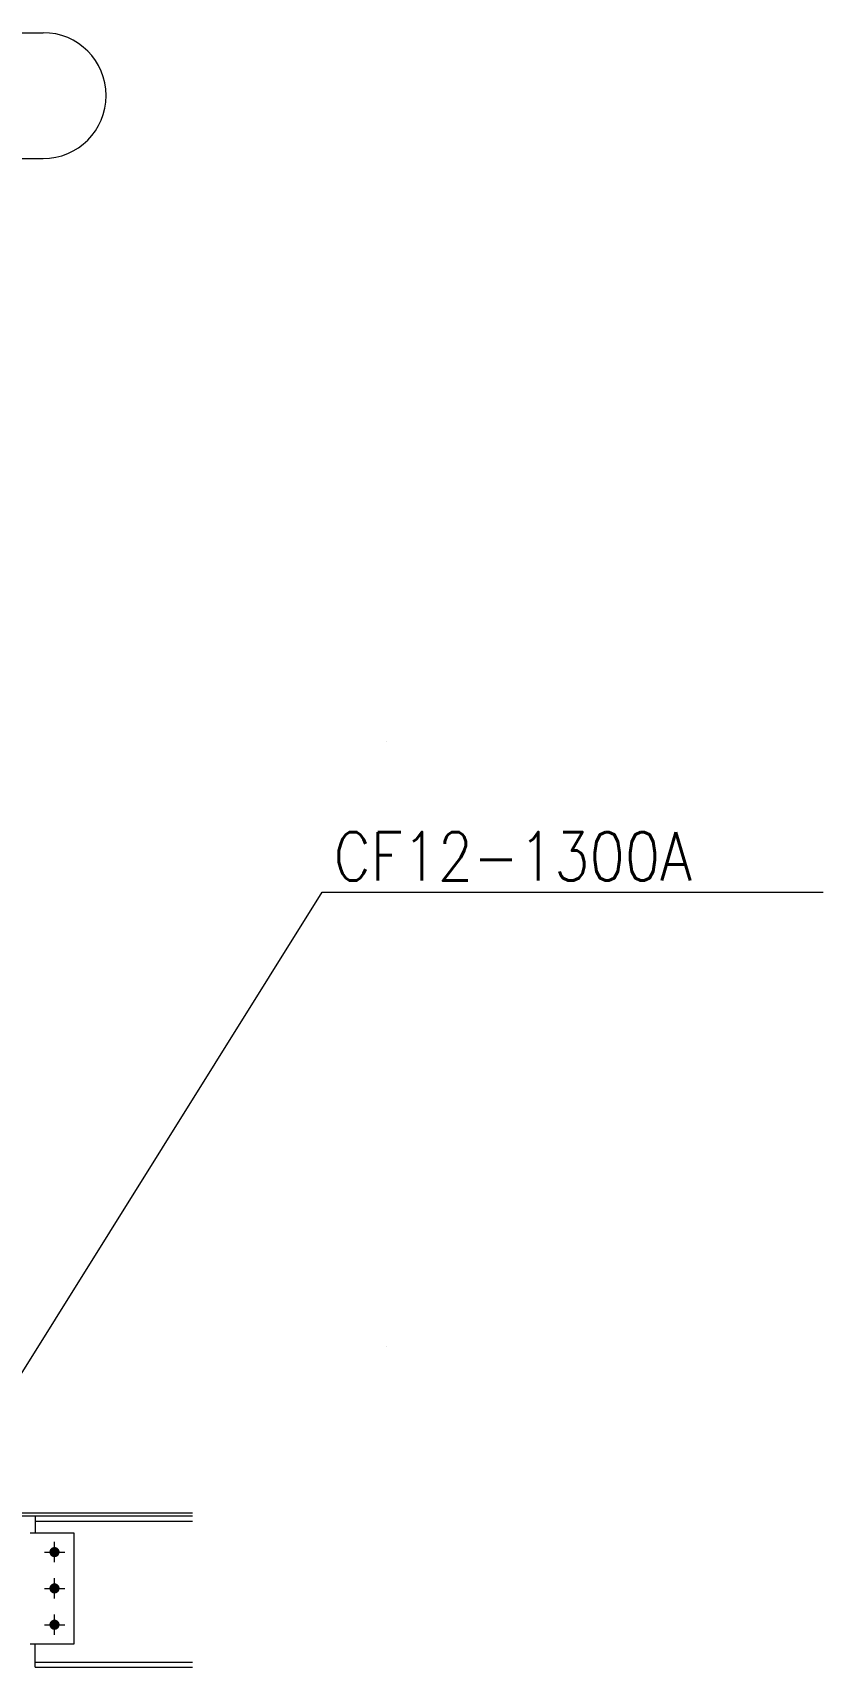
# Model space of a CAD drawing. Header units: millimetres. Extents: x 2 to 845, y 5 to 599.
# Drawn here: x 578.6 to 619.4, y 462.5 to 546.9 of the extents above; entities that cross this region are included whole.
import ezdxf

# ---------------------------------------------------------------- set-up
doc = ezdxf.new("R2010")
doc.units = ezdxf.units.MM
doc.linetypes.add('XKITLINE00', pattern=[0])
for name, color, linetype, lineweight in [('Grelha', 4, 'Continuous', 0), ('Marca da peça', 2, 'Continuous', 0), ('Parafuso', 3, 'Continuous', 0), ('Peça', 2, 'Continuous', 0)]:
    doc.layers.add(name, color=color, linetype=linetype, lineweight=lineweight)
doc.styles.add('ROMANS', font='ROMANS__.TTF')

# ---------------------------------------------------------------- blocks, each defined once
blk = doc.blocks.new('*A110')
at = {"layer": 'Peça', "color": 1, "linetype": 'XKITLINE00', "lineweight": 0}
for p, q in [((576.055, 470.452), (576.055, 470.294)), ((576.055, 470.452), (586.888, 470.452)), ((576.055, 470.294), (586.888, 470.294))]:
    blk.add_line(p, q, dxfattribs=at)
blk = doc.blocks.new('*A112')
at = {"layer": 'Peça', "color": 1, "linetype": 'XKITLINE00', "lineweight": 0}
for p, q in [((578.768, 470.294), (578.768, 469.42)), ((578.768, 470.024), (586.888, 470.024)), ((578.768, 462.739), (578.768, 463.67)), ((578.768, 462.469), (578.768, 462.739)), ((578.768, 462.739), (586.888, 462.739)), ((578.768, 462.469), (586.888, 462.469))]:
    blk.add_line(p, q, dxfattribs=at)
blk = doc.blocks.new('*A161')
at = {"layer": 'Grelha', "color": 7, "linetype": 'XKITLINE00', "lineweight": 0}
blk.add_line((596.888, 479.044), (596.888, 479.044), dxfattribs=at)
blk = doc.blocks.new('*A164')
at = {"layer": 'Peça', "color": 1, "linetype": 'XKITLINE00', "lineweight": 0}
for p, q in [((578.518, 469.42), (580.768, 469.42)), ((580.768, 469.42), (580.768, 463.67)), ((580.768, 463.67), (578.518, 463.67))]:
    blk.add_line(p, q, dxfattribs=at)
blk = doc.blocks.new('*A166')
at = {"layer": 'Parafuso'}
for points in [[(579.505, 468.432), (579.506, 468.445), (579.508, 468.458), (579.51, 468.471), (579.513, 468.483), (579.516, 468.496), (579.521, 468.508), (579.525, 468.52), (579.53, 468.532), (579.536, 468.543), (579.543, 468.554), (579.549, 468.565), (579.557, 468.576), (579.565, 468.586), (579.573, 468.596), (579.582, 468.605), (579.591, 468.614), (579.601, 468.622), (579.611, 468.63), (579.622, 468.638), (579.633, 468.645), (579.644, 468.651), (579.655, 468.657), (579.667, 468.662), (579.679, 468.667), (579.691, 468.671), (579.704, 468.674), (579.716, 468.677), (579.729, 468.679), (579.742, 468.681), (579.755, 468.682), (579.768, 468.682), (579.781, 468.682), (579.793, 468.681), (579.806, 468.679), (579.819, 468.677), (579.831, 468.674), (579.844, 468.671), (579.856, 468.667), (579.868, 468.662), (579.88, 468.657), (579.891, 468.651), (579.903, 468.645), (579.913, 468.638), (579.924, 468.63), (579.934, 468.622), (579.944, 468.614), (579.953, 468.605), (579.962, 468.596), (579.971, 468.586), (579.978, 468.576), (579.986, 468.565), (579.993, 468.554), (579.999, 468.543), (580.005, 468.532), (580.01, 468.52), (580.015, 468.508), (580.019, 468.496), (580.022, 468.483), (580.025, 468.471), (580.027, 468.458), (580.029, 468.445), (580.03, 468.432), (580.03, 468.42), (580.03, 468.407), (580.029, 468.394), (580.027, 468.381), (580.025, 468.368), (580.022, 468.356), (580.019, 468.343), (580.015, 468.331), (580.01, 468.319), (580.005, 468.307), (579.999, 468.296), (579.993, 468.285), (579.986, 468.274), (579.978, 468.263), (579.971, 468.253), (579.962, 468.243), (579.953, 468.234), (579.944, 468.225), (579.934, 468.217), (579.924, 468.209), (579.913, 468.201), (579.903, 468.194), (579.891, 468.188), (579.88, 468.182), (579.868, 468.177), (579.856, 468.172), (579.844, 468.168), (579.831, 468.165), (579.819, 468.162), (579.806, 468.16), (579.793, 468.158), (579.781, 468.157), (579.768, 468.157), (579.755, 468.157), (579.742, 468.158), (579.729, 468.16), (579.716, 468.162), (579.704, 468.165), (579.691, 468.168), (579.679, 468.172), (579.667, 468.177), (579.655, 468.182), (579.644, 468.188), (579.633, 468.194), (579.622, 468.201), (579.611, 468.209), (579.601, 468.217), (579.591, 468.225), (579.582, 468.234), (579.573, 468.243), (579.565, 468.253), (579.557, 468.263), (579.549, 468.274), (579.543, 468.285), (579.536, 468.296), (579.53, 468.307), (579.525, 468.319), (579.521, 468.331), (579.516, 468.343), (579.513, 468.356), (579.51, 468.368), (579.508, 468.381), (579.506, 468.394), (579.505, 468.407), (579.505, 468.42)], [(579.505, 466.557), (579.506, 466.57), (579.508, 466.583), (579.51, 466.596), (579.513, 466.608), (579.516, 466.621), (579.521, 466.633), (579.525, 466.645), (579.53, 466.657), (579.536, 466.668), (579.543, 466.679), (579.549, 466.69), (579.557, 466.701), (579.565, 466.711), (579.573, 466.721), (579.582, 466.73), (579.591, 466.739), (579.601, 466.747), (579.611, 466.755), (579.622, 466.763), (579.633, 466.77), (579.644, 466.776), (579.655, 466.782), (579.667, 466.787), (579.679, 466.792), (579.691, 466.796), (579.704, 466.799), (579.716, 466.802), (579.729, 466.804), (579.742, 466.806), (579.755, 466.807), (579.768, 466.807), (579.781, 466.807), (579.793, 466.806), (579.806, 466.804), (579.819, 466.802), (579.831, 466.799), (579.844, 466.796), (579.856, 466.792), (579.868, 466.787), (579.88, 466.782), (579.891, 466.776), (579.903, 466.77), (579.913, 466.763), (579.924, 466.755), (579.934, 466.747), (579.944, 466.739), (579.953, 466.73), (579.962, 466.721), (579.971, 466.711), (579.978, 466.701), (579.986, 466.69), (579.993, 466.679), (579.999, 466.668), (580.005, 466.657), (580.01, 466.645), (580.015, 466.633), (580.019, 466.621), (580.022, 466.608), (580.025, 466.596), (580.027, 466.583), (580.029, 466.57), (580.03, 466.557), (580.03, 466.545), (580.03, 466.532), (580.029, 466.519), (580.027, 466.506), (580.025, 466.493), (580.022, 466.481), (580.019, 466.468), (580.015, 466.456), (580.01, 466.444), (580.005, 466.432), (579.999, 466.421), (579.993, 466.41), (579.986, 466.399), (579.978, 466.388), (579.971, 466.378), (579.962, 466.368), (579.953, 466.359), (579.944, 466.35), (579.934, 466.342), (579.924, 466.334), (579.913, 466.326), (579.903, 466.319), (579.891, 466.313), (579.88, 466.307), (579.868, 466.302), (579.856, 466.297), (579.844, 466.293), (579.831, 466.29), (579.819, 466.287), (579.806, 466.285), (579.793, 466.283), (579.781, 466.282), (579.768, 466.282), (579.755, 466.282), (579.742, 466.283), (579.729, 466.285), (579.716, 466.287), (579.704, 466.29), (579.691, 466.293), (579.679, 466.297), (579.667, 466.302), (579.655, 466.307), (579.644, 466.313), (579.633, 466.319), (579.622, 466.326), (579.611, 466.334), (579.601, 466.342), (579.591, 466.35), (579.582, 466.359), (579.573, 466.368), (579.565, 466.378), (579.557, 466.388), (579.549, 466.399), (579.543, 466.41), (579.536, 466.421), (579.53, 466.432), (579.525, 466.444), (579.521, 466.456), (579.516, 466.468), (579.513, 466.481), (579.51, 466.493), (579.508, 466.506), (579.506, 466.519), (579.505, 466.532), (579.505, 466.545)], [(579.505, 464.682), (579.506, 464.695), (579.508, 464.708), (579.51, 464.721), (579.513, 464.733), (579.516, 464.746), (579.521, 464.758), (579.525, 464.77), (579.53, 464.782), (579.536, 464.793), (579.543, 464.804), (579.549, 464.815), (579.557, 464.826), (579.565, 464.836), (579.573, 464.846), (579.582, 464.855), (579.591, 464.864), (579.601, 464.872), (579.611, 464.88), (579.622, 464.888), (579.633, 464.895), (579.644, 464.901), (579.655, 464.907), (579.667, 464.912), (579.679, 464.917), (579.691, 464.921), (579.704, 464.924), (579.716, 464.927), (579.729, 464.929), (579.742, 464.931), (579.755, 464.932), (579.768, 464.932), (579.781, 464.932), (579.793, 464.931), (579.806, 464.929), (579.819, 464.927), (579.831, 464.924), (579.844, 464.921), (579.856, 464.917), (579.868, 464.912), (579.88, 464.907), (579.891, 464.901), (579.903, 464.895), (579.913, 464.888), (579.924, 464.88), (579.934, 464.872), (579.944, 464.864), (579.953, 464.855), (579.962, 464.846), (579.971, 464.836), (579.978, 464.826), (579.986, 464.815), (579.993, 464.804), (579.999, 464.793), (580.005, 464.782), (580.01, 464.77), (580.015, 464.758), (580.019, 464.746), (580.022, 464.733), (580.025, 464.721), (580.027, 464.708), (580.029, 464.695), (580.03, 464.682), (580.03, 464.67), (580.03, 464.657), (580.029, 464.644), (580.027, 464.631), (580.025, 464.618), (580.022, 464.606), (580.019, 464.593), (580.015, 464.581), (580.01, 464.569), (580.005, 464.557), (579.999, 464.546), (579.993, 464.535), (579.986, 464.524), (579.978, 464.513), (579.971, 464.503), (579.962, 464.493), (579.953, 464.484), (579.944, 464.475), (579.934, 464.467), (579.924, 464.459), (579.913, 464.451), (579.903, 464.444), (579.891, 464.438), (579.88, 464.432), (579.868, 464.427), (579.856, 464.422), (579.844, 464.418), (579.831, 464.415), (579.819, 464.412), (579.806, 464.41), (579.793, 464.408), (579.781, 464.407), (579.768, 464.407), (579.755, 464.407), (579.742, 464.408), (579.729, 464.41), (579.716, 464.412), (579.704, 464.415), (579.691, 464.418), (579.679, 464.422), (579.667, 464.427), (579.655, 464.432), (579.644, 464.438), (579.633, 464.444), (579.622, 464.451), (579.611, 464.459), (579.601, 464.467), (579.591, 464.475), (579.582, 464.484), (579.573, 464.493), (579.565, 464.503), (579.557, 464.513), (579.549, 464.524), (579.543, 464.535), (579.536, 464.546), (579.53, 464.557), (579.525, 464.569), (579.521, 464.581), (579.516, 464.593), (579.513, 464.606), (579.51, 464.618), (579.508, 464.631), (579.506, 464.644), (579.505, 464.657), (579.505, 464.67)]]:
    blk.add_hatch(color=7, dxfattribs=at).paths.add_polyline_path(points, flags=17)
at = {"layer": 'Parafuso', "color": 7, "linetype": 'XKITLINE00', "lineweight": 0}
for p, q in [((579.768, 467.895), (579.768, 468.945)), ((579.243, 468.42), (580.293, 468.42)), ((579.768, 466.02), (579.768, 467.07)), ((579.243, 466.545), (580.293, 466.545)), ((579.768, 464.145), (579.768, 465.195)), ((579.243, 464.67), (580.293, 464.67))]:
    blk.add_line(p, q, dxfattribs=at)
blk = doc.blocks.new('*A186')
at = {"layer": 'Grelha', "color": 7, "linetype": 'XKITLINE00', "lineweight": 0}
for p, q in [((572.678, 546.883), (579.182, 546.883)), ((572.678, 540.383), (579.182, 540.383))]:
    blk.add_line(p, q, dxfattribs=at)
for centre, start, end in [((572.678, 543.633), 90, 270), ((579.182, 543.633), 270, 90)]:
    blk.add_arc(centre, 3.25, start, end, dxfattribs=at)
blk = doc.blocks.new('*A188')
at = {"layer": 'Grelha', "color": 7, "linetype": 'XKITLINE00', "lineweight": 0}
blk.add_line((596.888, 510.294), (596.888, 510.294), dxfattribs=at)
blk = doc.blocks.new('*A1252')
at = {"layer": 'Marca da peça', "color": 7, "linetype": 'XKITLINE00', "lineweight": 0}
for p, q in [((577.104, 476.087), (593.575, 502.498)), ((593.575, 502.498), (619.448, 502.498))]:
    blk.add_line(p, q, dxfattribs=at)
at = {"layer": 'Marca da peça', "color": 4, "style": 'ROMANS', "width": 0.85}
blk.add_text('CF12-1300A', height=2.5, dxfattribs=at).set_placement((594.175, 503.098))

msp = doc.modelspace()

# ---------------------------------------------------------------- block references
at = {"lineweight": 0}
for name in ['*A186', '*A188', '*A1252', '*A161', '*A110', '*A112', '*A164', '*A166']:
    msp.add_blockref(name, (0, 0), dxfattribs=at)

doc.saveas('drawing.dxf')
